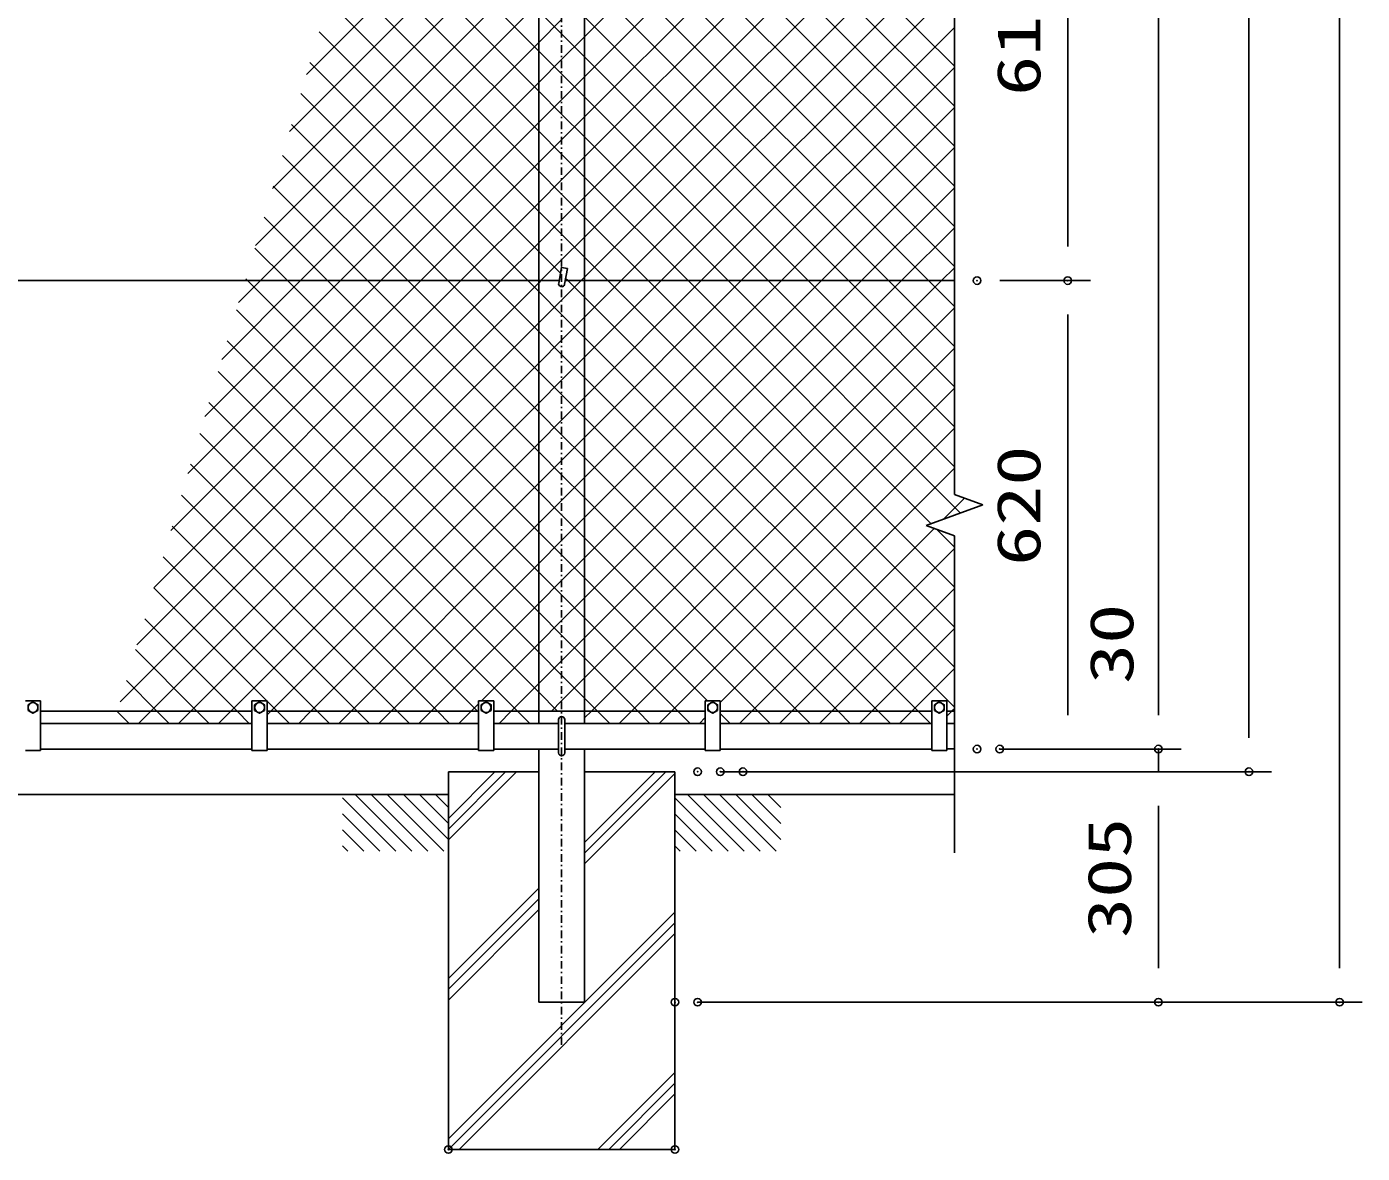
# Model space of a CAD drawing. Units: millimetres, scale not verified. Extents: x -4425 to 4425, y -3150 to 3150.
# Drawn here: x -1783 to -15, y -727 to 763 of the extents above; entities that cross this region are included whole.
import ezdxf
from ezdxf.enums import TextEntityAlignment as Align

# ---------------------------------------------------------------- set-up
doc = ezdxf.new("R2010")
doc.units = ezdxf.units.MM
doc.header["$LTSCALE"] = 20
doc.header["$PDMODE"] = 32
doc.header["$PDSIZE"] = 10
doc.linetypes.add('USER1', pattern=[1.01, 0.5, -0.25, 0.01, -0.25])
for name, color, linetype, lineweight in [('0-0_1', 7, 'Continuous', 25), ('0-1_0', 1, 'Continuous', 25), ('0-5_EXTCNT-L', 4, 'Continuous', 25)]:
    doc.layers.add(name, color=color, linetype=linetype, lineweight=lineweight)
doc.layers.add('0-2_DEFPOINTS', color=7, linetype='Continuous')
doc.styles.add('ＭＳ ゴシック', font='')
doc.styles.get('ＭＳ ゴシック').set_extended_font_data('MS Gothic')

msp = doc.modelspace()

# ---------------------------------------------------------------- linework, layer by layer
at = {"layer": '0-0_1', "color": 4, "linetype": 'USER1'}
msp.add_line((-1074.52, 2375.12), (-1074.52, -586.98), dxfattribs=at)
at = {"layer": '0-0_1'}
for p, q in [((-1104.82, 2243), (-1104.82, -158.52)), ((-1044.23, 2243), (-1044.23, -158.52)), ((-1070.57, 422.78), (-1066.92, 443.45)), ((-1077.88, 427.36), (-3069.36, 427.36)), ((-554.63, 427.36), (-1069.76, 427.36)), ((-1764.39, -128.53), (-1784.38, -128.53)), ((-1774.38, -130.02), (-1780.88, -133.77)), ((-1780.88, -133.77), (-1780.88, -141.28)), ((-1764.39, -194.51), (-1764.39, -128.53)), ((-1484.44, -194.51), (-1484.44, -128.53)), ((-1464.45, -128.53), (-1484.44, -128.53)), ((-1474.44, -130.02), (-1480.94, -133.77)), ((-1480.94, -133.77), (-1480.94, -141.28)), ((-1464.45, -194.51), (-1464.45, -128.53)), ((-1184.5, -194.51), (-1184.5, -128.53)), ((-1164.51, -128.53), (-1184.5, -128.53)), ((-1174.5, -130.02), (-1181, -133.77)), ((-1181, -133.77), (-1181, -141.28)), ((-1164.51, -194.51), (-1164.51, -128.53)), ((-884.56, -194.51), (-884.56, -128.53)), ((-864.57, -128.53), (-884.56, -128.53)), ((-874.56, -130.02), (-881.06, -133.77)), ((-881.06, -133.77), (-881.06, -141.28)), ((-864.57, -194.51), (-864.57, -128.53)), ((-584.62, -194.51), (-584.62, -128.53)), ((-574.62, -130.02), (-581.12, -133.77)), ((-581.12, -133.77), (-581.12, -141.28)), ((-1484.44, -142.27), (-1764.39, -142.27)), ((-1484.44, -158.52), (-1764.39, -158.52)), ((-1184.5, -142.27), (-1464.45, -142.27)), ((-1184.5, -158.52), (-1464.45, -158.52)), ((-884.56, -142.27), (-1164.51, -142.27)), ((-1078.52, -158.52), (-1164.51, -158.52)), ((-1078.52, -197.51), (-1078.52, -153.52)), ((-1070.53, -197.51), (-1070.53, -153.52)), ((-884.56, -158.52), (-1070.53, -158.52)), ((-584.62, -142.27), (-864.57, -142.27)), ((-584.62, -158.52), (-864.57, -158.52)), ((-554.63, -142.27), (-564.63, -142.27)), ((-554.63, -158.52), (-564.63, -158.52)), ((-1484.44, -192.51), (-1764.39, -192.51)), ((-1184.5, -192.51), (-1464.45, -192.51)), ((-1078.52, -192.51), (-1164.51, -192.51)), ((-1104.82, -192.51), (-1104.82, -527.45)), ((-884.56, -192.51), (-1070.53, -192.51)), ((-1044.23, -192.51), (-1044.23, -527.45)), ((-584.62, -192.51), (-864.57, -192.51)), ((-584.65, -192.51), (-584.62, -192.51)), ((-564.63, -192.29), (-554.63, -192.18)), ((-1764.39, -194.51), (-1784.38, -194.51)), ((-1464.45, -194.51), (-1484.44, -194.51)), ((-1164.51, -194.51), (-1184.5, -194.51)), ((-864.57, -194.51), (-884.56, -194.51)), ((-1224.49, -222.51), (-1224.49, -722.41)), ((-1224.49, -222.51), (-1104.82, -222.51)), ((-1044.23, -222.51), (-924.55, -222.51)), ((-924.55, -222.51), (-924.55, -722.41)), ((-1224.49, -252.5), (-2924.15, -252.5)), ((-554.63, -252.5), (-924.55, -252.5)), ((-1104.82, -527.45), (-1044.23, -527.45)), ((-1224.49, -722.41), (-924.55, -722.41))]:
    msp.add_line(p, q, dxfattribs=at)
at = {"layer": '0-0_1', "color": 4}
for p, q in [((-554.63, 1375.31), (-554.63, 144.28)), ((-517.05, 130.6), (-554.63, 144.28)), ((-592.21, 103.25), (-517.05, 130.6)), ((-592.21, 103.25), (-554.63, 89.57)), ((-554.63, 89.57), (-554.63, -329.78)), ((-1224.49, -284.21), (-1162.79, -222.51)), ((-1224.49, -298.35), (-1148.65, -222.51)), ((-1224.49, -312.49), (-1134.51, -222.51)), ((-1044.23, -316.04), (-950.7, -222.51)), ((-1044.23, -330.18), (-936.56, -222.51)), ((-1044.23, -344.32), (-924.55, -224.64)), ((-1364.47, -256.95), (-1293.93, -327.49)), ((-1347.71, -252.5), (-1272.72, -327.49)), ((-1326.5, -252.5), (-1251.51, -327.49)), ((-1305.29, -252.5), (-1230.3, -327.49)), ((-1284.08, -252.5), (-1224.49, -312.09)), ((-1262.87, -252.5), (-1224.49, -290.88)), ((-1241.66, -252.5), (-1224.49, -269.67)), ((-924.55, -256.95), (-854.02, -327.49)), ((-907.8, -252.5), (-832.81, -327.49)), ((-886.59, -252.5), (-811.6, -327.49)), ((-865.38, -252.5), (-790.39, -327.49)), ((-844.17, -252.5), (-784.58, -312.09)), ((-822.96, -252.5), (-784.58, -290.88)), ((-801.75, -252.5), (-784.58, -269.67)), ((-1364.47, -278.16), (-1315.14, -327.49)), ((-924.55, -278.16), (-875.23, -327.49)), ((-1364.47, -299.37), (-1336.35, -327.49)), ((-924.55, -299.37), (-896.44, -327.49)), ((-1364.47, -320.58), (-1357.56, -327.49)), ((-924.55, -320.58), (-917.65, -327.49)), ((-1224.49, -496.3), (-1104.82, -376.63)), ((-1224.49, -510.44), (-1104.82, -390.77)), ((-1224.49, -524.58), (-1104.82, -404.9)), ((-1224.49, -708.39), (-924.55, -408.45)), ((-1224.37, -722.41), (-924.55, -422.59)), ((-1210.23, -722.41), (-924.55, -436.73)), ((-1026.42, -722.41), (-924.55, -620.54)), ((-1012.28, -722.41), (-924.55, -634.68)), ((-998.14, -722.41), (-924.55, -648.82))]:
    msp.add_line(p, q, dxfattribs=at)
at = {"layer": '0-0_1'}
for points in [[(-1078.45, 424.11), (-1074.81, 444.79), (-1066.92, 443.45)], [(-1780.88, -141.28), (-1774.38, -145.03), (-1767.89, -141.28), (-1767.89, -133.77), (-1774.38, -130.02)], [(-1480.94, -141.28), (-1474.44, -145.03), (-1467.95, -141.28), (-1467.95, -133.77), (-1474.44, -130.02)], [(-1181, -141.28), (-1174.5, -145.03), (-1168.01, -141.28), (-1168.01, -133.77), (-1174.5, -130.02)], [(-881.06, -141.28), (-874.56, -145.03), (-868.07, -141.28), (-868.07, -133.77), (-874.56, -130.02)], [(-564.63, -194.51), (-564.63, -128.53), (-584.62, -128.53)], [(-581.12, -141.28), (-574.62, -145.03), (-568.13, -141.28), (-568.13, -133.77), (-574.62, -130.02)]]:
    msp.add_lwpolyline(points, dxfattribs=at)
for centre in [(-1774.38, -137.52), (-1474.44, -137.52), (-1174.5, -137.52), (-874.56, -137.52), (-574.62, -137.52)]:
    msp.add_circle(centre, 6.5, dxfattribs=at)
for centre, start, end in [((-1074.52, 423.36), 169.25091, 351.57761), ((-1074.52, -153.52), 0, 180), ((-1074.52, -197.51), 180, 0)]:
    msp.add_arc(centre, 4, start, end, dxfattribs=at)
at = {"layer": '0-1_0', "color": 2}
for p, q in [((-44.73, 2256.99), (-44.73, -482.45)), ((-284.68, 2231.99), (-284.68, -147.51)), ((-164.71, 2231.99), (-164.71, -177.51)), ((-404.66, 472.36), (-404.66, 997.24)), ((-404.66, -147.51), (-404.66, 382.36)), ((-284.68, -147.51), (-284.68, -102.51)), ((-284.68, -222.51), (-284.68, -192.51)), ((-284.68, -267.51), (-284.68, -312.51)), ((-284.59, -267.51), (-284.59, -482.45))]:
    msp.add_line(p, q, dxfattribs=at)
at = {"layer": '0-1_0'}
for p, q in [((-494.64, 427.36), (-374.66, 427.36)), ((-494.64, 427.36), (-374.66, 427.36)), ((-494.64, -192.51), (-254.68, -192.51)), ((-494.64, -192.51), (-374.66, -192.51)), ((-464.64, -192.51), (-254.68, -192.51)), ((-864.56, -222.51), (-254.68, -222.51)), ((-834.56, -222.51), (-254.59, -222.51)), ((-804.56, -222.51), (-134.71, -222.51)), ((-894.55, -527.45), (-254.59, -527.45)), ((-864.55, -527.45), (-14.73, -527.45))]:
    msp.add_line(p, q, dxfattribs=at)
at = {"layer": '0-1_0', "color": 7}
msp.add_line((-584.62, -194.51), (-564.63, -194.51), dxfattribs=at)
at = {"layer": '0-2_DEFPOINTS'}
for p in [(-524.64, 427.36), (-404.66, 427.36), (-524.64, -192.51), (-494.64, -192.51), (-284.68, -192.51), (-284.68, -192.51), (-894.56, -222.51), (-864.56, -222.51), (-834.56, -222.51), (-164.71, -222.51), (-924.55, -527.45), (-894.55, -527.45), (-284.59, -527.45), (-44.73, -527.45), (-1224.49, -722.41), (-924.55, -722.41)]:
    msp.add_point(p, dxfattribs=at)
at = {"layer": '0-5_EXTCNT-L'}
for p, q in [((-1044.23, 750.19), (-752.18, 1042.24)), ((-1044.23, 697.15), (-699.15, 1042.24)), ((-1044.23, 644.12), (-646.11, 1042.24)), ((-1044.23, 591.09), (-593.08, 1042.24)), ((-554.63, 605.21), (-991.66, 1042.24)), ((-554.63, 658.25), (-938.62, 1042.24)), ((-554.63, 711.28), (-885.59, 1042.24)), ((-1434.78, 624.8), (-1104.82, 954.76)), ((-1104.82, 731.14), (-1334.81, 961.13)), ((-1457.21, 549.34), (-1104.82, 901.73)), ((-588.91, 427.36), (-1044.23, 882.68)), ((-995.82, 427.36), (-554.63, 868.56)), ((-1479.65, 473.87), (-1104.82, 848.7)), ((-1104.82, 572.04), (-1371.27, 838.48)), ((-641.95, 427.36), (-1044.23, 829.65)), ((-942.79, 427.36), (-554.63, 815.52)), ((-1473.12, 427.36), (-1104.82, 795.66)), ((-1104.82, 519.01), (-1383.42, 797.6)), ((-1074.52, 753.88), (-1104.82, 784.17)), ((-1104.82, 742.63), (-1074.52, 772.93)), ((-694.98, 427.36), (-1044.23, 776.62)), ((-1420.09, 427.36), (-1104.82, 742.63)), ((-1044.23, 723.58), (-1074.52, 753.88)), ((-1074.52, 719.89), (-1044.23, 750.19)), ((-1074.52, 700.84), (-1104.82, 731.14)), ((-1104.82, 689.6), (-1074.52, 719.89)), ((-748.01, 427.36), (-1044.23, 723.58)), ((-836.72, 427.36), (-554.63, 709.46)), ((-1367.05, 427.36), (-1104.82, 689.6)), ((-1044.23, 670.55), (-1074.52, 700.84)), ((-1074.52, 666.86), (-1044.23, 697.15)), ((-1172.28, 427.36), (-1419.87, 674.96)), ((-1104.82, 636.57), (-1074.52, 666.86)), ((-801.04, 427.36), (-1044.23, 670.55)), ((-783.69, 427.36), (-554.63, 656.42)), ((-1314.02, 427.36), (-1104.82, 636.57)), ((-1074.52, 613.83), (-1044.23, 644.12)), ((-1225.31, 427.36), (-1432.02, 634.08)), ((-1104.82, 583.53), (-1074.52, 613.83)), ((-730.66, 427.36), (-554.63, 603.39)), ((-1278.34, 427.36), (-1444.18, 593.2)), ((-1260.99, 427.36), (-1104.82, 583.53)), ((-1074.52, 560.79), (-1044.23, 591.09)), ((-1074.52, 541.74), (-1104.82, 572.04)), ((-1331.37, 427.36), (-1456.33, 552.32)), ((-1104.82, 530.5), (-1074.52, 560.79)), ((-677.63, 427.36), (-554.63, 550.36)), ((-1207.96, 427.36), (-1104.82, 530.5)), ((-1044.23, 511.45), (-1074.52, 541.74)), ((-1074.52, 488.71), (-1104.82, 519.01)), ((-1384.41, 427.36), (-1468.48, 511.44)), ((-960.14, 427.36), (-1044.23, 511.45)), ((-1044.23, 458.42), (-1074.52, 488.71)), ((-1013.18, 427.36), (-1044.23, 458.42)), ((-1614.24, 21.08), (-1207.96, 427.36)), ((-1591.8, 96.55), (-1260.99, 427.36)), ((-1569.37, 172.01), (-1314.02, 427.36)), ((-1546.94, 247.48), (-1367.05, 427.36)), ((-1524.51, 322.94), (-1420.09, 427.36)), ((-1502.08, 398.41), (-1473.12, 427.36)), ((-1104.82, 147.77), (-1384.41, 427.36)), ((-1104.82, 200.81), (-1331.37, 427.36)), ((-1104.82, 253.84), (-1278.34, 427.36)), ((-1104.82, 306.87), (-1225.31, 427.36)), ((-1104.82, 359.91), (-1172.28, 427.36)), ((-1044.23, 378.96), (-995.82, 427.36)), ((-1044.23, 325.92), (-942.79, 427.36)), ((-1044.23, 219.86), (-836.72, 427.36)), ((-1044.23, 166.82), (-783.69, 427.36)), ((-1044.23, 113.79), (-730.66, 427.36)), ((-1044.23, 60.76), (-677.63, 427.36)), ((-554.63, -31.18), (-1013.18, 427.36)), ((-554.63, 21.85), (-960.14, 427.36)), ((-554.63, 180.95), (-801.04, 427.36)), ((-554.63, 233.98), (-748.01, 427.36)), ((-554.63, 287.01), (-694.98, 427.36)), ((-554.63, 340.05), (-641.95, 427.36)), ((-554.63, 393.08), (-588.91, 427.36)), ((-1104.82, -11.32), (-1504.93, 388.79)), ((-1074.52, 348.66), (-1044.23, 378.96)), ((-1074.52, 329.61), (-1104.82, 359.91)), ((-1104.82, -64.36), (-1517.09, 347.91)), ((-1104.82, 318.37), (-1074.52, 348.66)), ((-1565.46, -142.27), (-1104.82, 318.37)), ((-1044.23, 299.32), (-1074.52, 329.61)), ((-1074.52, 295.63), (-1044.23, 325.92)), ((-1074.52, 276.58), (-1104.82, 306.87)), ((-1104.82, 265.33), (-1074.52, 295.63)), ((-602.64, -142.27), (-1044.23, 299.32)), ((-982.1, -142.27), (-554.63, 285.19)), ((-1512.43, -142.27), (-1104.82, 265.33)), ((-1044.23, 246.29), (-1074.52, 276.58)), ((-1074.52, 223.55), (-1104.82, 253.84)), ((-655.67, -142.27), (-1044.23, 246.29)), ((-929.06, -142.27), (-554.63, 232.16)), ((-1044.23, 193.25), (-1074.52, 223.55)), ((-1074.52, 189.56), (-1044.23, 219.86)), ((-1074.52, 170.51), (-1104.82, 200.81)), ((-1239.04, -142.27), (-1565.69, 184.39)), ((-1104.82, 159.27), (-1074.52, 189.56)), ((-708.71, -142.27), (-1044.23, 193.25)), ((-864.57, -130.81), (-554.63, 179.13)), ((-1406.36, -142.27), (-1104.82, 159.27)), ((-1044.23, 140.22), (-1074.52, 170.51)), ((-1074.52, 136.53), (-1044.23, 166.82)), ((-1292.07, -142.27), (-1577.85, 143.5)), ((-1074.52, 117.48), (-1104.82, 147.77)), ((-1104.82, 106.24), (-1074.52, 136.53)), ((-761.74, -142.27), (-1044.23, 140.22)), ((-569.05, 111.68), (-541.3, 139.43)), ((-1353.33, -142.27), (-1104.82, 106.24)), ((-1044.23, 87.19), (-1074.52, 117.48)), ((-1074.52, 83.5), (-1044.23, 113.79)), ((-1345.1, -142.27), (-1590, 102.62)), ((-554.63, 74.88), (-577.72, 97.97)), ((-1104.82, 53.2), (-1074.52, 83.5)), ((-814.77, -142.27), (-1044.23, 87.19)), ((-769.96, -142.27), (-554.63, 73.06)), ((-1398.13, -142.27), (-1602.15, 61.74)), ((-1300.29, -142.27), (-1104.82, 53.2)), ((-1074.52, 30.46), (-1044.23, 60.76)), ((-1464.92, -128.53), (-1614.3, 20.86)), ((-1104.82, 0.17), (-1074.52, 30.46)), ((-716.93, -142.27), (-554.63, 20.03)), ((-1247.26, -142.27), (-1104.82, 0.17)), ((-1074.52, -41.62), (-1104.82, -11.32)), ((-1504.2, -142.27), (-1626.45, -20.02)), ((-663.9, -142.27), (-554.63, -33)), ((-1044.23, -71.91), (-1074.52, -41.62)), ((-1557.23, -142.27), (-1638.6, -60.9)), ((-1074.52, -94.65), (-1104.82, -64.36)), ((-973.87, -142.27), (-1044.23, -71.91)), ((-610.86, -142.27), (-554.63, -86.04)), ((-1610.27, -142.27), (-1650.76, -101.78)), ((-1044.23, -124.95), (-1074.52, -94.65)), ((-1026.9, -142.27), (-1044.23, -124.95)), ((-1647.05, -158.52), (-1662.91, -142.66)), ((-1594.02, -158.52), (-1610.27, -142.27)), ((-1581.71, -158.52), (-1565.46, -142.27)), ((-1540.99, -158.52), (-1557.23, -142.27)), ((-1528.67, -158.52), (-1512.43, -142.27)), ((-1487.95, -158.52), (-1504.2, -142.27)), ((-1422.61, -158.52), (-1406.36, -142.27)), ((-1381.89, -158.52), (-1398.13, -142.27)), ((-1369.57, -158.52), (-1353.33, -142.27)), ((-1328.86, -158.52), (-1345.1, -142.27)), ((-1316.54, -158.52), (-1300.29, -142.27)), ((-1275.82, -158.52), (-1292.07, -142.27)), ((-1263.51, -158.52), (-1247.26, -142.27)), ((-1222.79, -158.52), (-1239.04, -142.27)), ((-1010.66, -158.52), (-1026.9, -142.27)), ((-998.34, -158.52), (-982.1, -142.27)), ((-957.62, -158.52), (-973.87, -142.27)), ((-945.31, -158.52), (-929.06, -142.27)), ((-892.28, -158.52), (-884.56, -150.81)), ((-851.56, -158.52), (-864.57, -145.51)), ((-798.53, -158.52), (-814.77, -142.27)), ((-786.21, -158.52), (-769.96, -142.27)), ((-745.49, -158.52), (-761.74, -142.27)), ((-733.18, -158.52), (-716.93, -142.27)), ((-692.46, -158.52), (-708.71, -142.27)), ((-680.14, -158.52), (-663.9, -142.27)), ((-639.43, -158.52), (-655.67, -142.27)), ((-627.11, -158.52), (-610.86, -142.27)), ((-586.39, -158.52), (-602.64, -142.27))]:
    msp.add_line(p, q, dxfattribs=at)
for points in [[(-1636.67, -54.38), (-1154.92, 427.36), (-1104.82, 477.47), (-1074.52, 507.76), (-1044.23, 538.05), (-554.63, 1027.66)], [(-1412.35, 700.26), (-1104.82, 1007.8), (-1077.27, 1035.34)], [(-554.63, 446.11), (-1044.23, 935.71), (-1074.52, 966.01), (-1104.82, 996.3), (-1150.76, 1042.24)], [(-554.63, 499.15), (-1044.23, 988.75), (-1074.52, 1019.04), (-1097.72, 1042.24)], [(-554.63, 552.18), (-1044.23, 1041.78), (-1044.69, 1042.24)], [(-1659.1, -129.85), (-1104.82, 424.43), (-1101.89, 427.36), (-1074.52, 454.73), (-1044.23, 485.02), (-554.63, 974.62)], [(-1634.74, -158.52), (-1618.49, -142.27), (-1104.82, 371.4), (-1074.52, 401.69), (-1048.86, 427.36), (-1044.23, 431.99), (-554.63, 921.59)], [(-546.57, 119.86), (-854.08, 427.36), (-1044.23, 617.52), (-1074.52, 647.81), (-1104.82, 678.1), (-1346.96, 920.25)], [(-585.45, 105.71), (-907.11, 427.36), (-1044.23, 564.48), (-1074.52, 594.78), (-1104.82, 625.07), (-1359.11, 879.37)], [(-1464.45, -147.33), (-1459.39, -142.27), (-1104.82, 212.3), (-1074.52, 242.6), (-1044.23, 272.89), (-889.76, 427.36), (-554.63, 762.49)], [(-1076.13, 437.28), (-1104.82, 465.97), (-1395.57, 756.72)], [(-554.63, -137.25), (-1044.23, 352.35), (-1074.52, 382.65), (-1104.82, 412.94), (-1119.24, 427.36), (-1407.72, 715.84)], [(-1180.48, -128.53), (-1104.82, -52.86), (-1074.52, -22.57), (-1044.23, 7.72), (-624.59, 427.36), (-554.63, 497.33)], [(-881.55, -128.53), (-1044.23, 34.15), (-1074.52, 64.45), (-1104.82, 94.74), (-1437.44, 427.36), (-1480.63, 470.55)], [(-1157.44, -158.52), (-1141.19, -142.27), (-1104.82, -105.9), (-1074.52, -75.6), (-1044.23, -45.31), (-571.56, 427.36), (-554.63, 444.29)], [(-904.59, -158.52), (-920.84, -142.27), (-1044.23, -18.88), (-1074.52, 11.41), (-1104.82, 41.71), (-1490.47, 427.36), (-1492.78, 429.67)], [(-554.63, -84.22), (-1044.23, 405.38), (-1066.21, 427.36), (-1069.23, 430.38)], [(-1088.16, -142.27), (-1074.52, -128.64), (-1044.23, -98.34), (-554.63, 391.26)], [(-1044.23, -151.37), (-1035.13, -142.27), (-554.63, 338.23)], [(-1079.94, -142.27), (-1104.82, -117.39), (-1529.24, 307.03)], [(-1116.72, -158.52), (-1132.97, -142.27), (-1541.39, 266.15)], [(-1184.5, -143.77), (-1186, -142.27), (-1553.54, 225.27)], [(-839.24, -158.52), (-823, -142.27), (-581.41, 99.32)], [(-1434.92, -158.52), (-1451.17, -142.27), (-1464.45, -128.99)], [(-1210.47, -158.52), (-1194.23, -142.27), (-1184.5, -132.55)], [(-564.63, -149.07), (-557.83, -142.27), (-554.63, -139.07)]]:
    msp.add_lwpolyline(points, dxfattribs=at)

# ---------------------------------------------------------------- texts
at = {"layer": '0-1_0', "color": 3, "style": 'ＭＳ ゴシック', "width": 1.35}
for s, p in [('615', (-423.56, 671.8)), ('620', (-423.56, 49.93)), ('30', (-300.49, -106.3)), ('305', (-303.49, -442.48))]:
    msp.add_text(s, height=57.77, rotation=90, dxfattribs=at).set_placement(p, align=Align.BOTTOM_LEFT)

doc.saveas('drawing.dxf')
